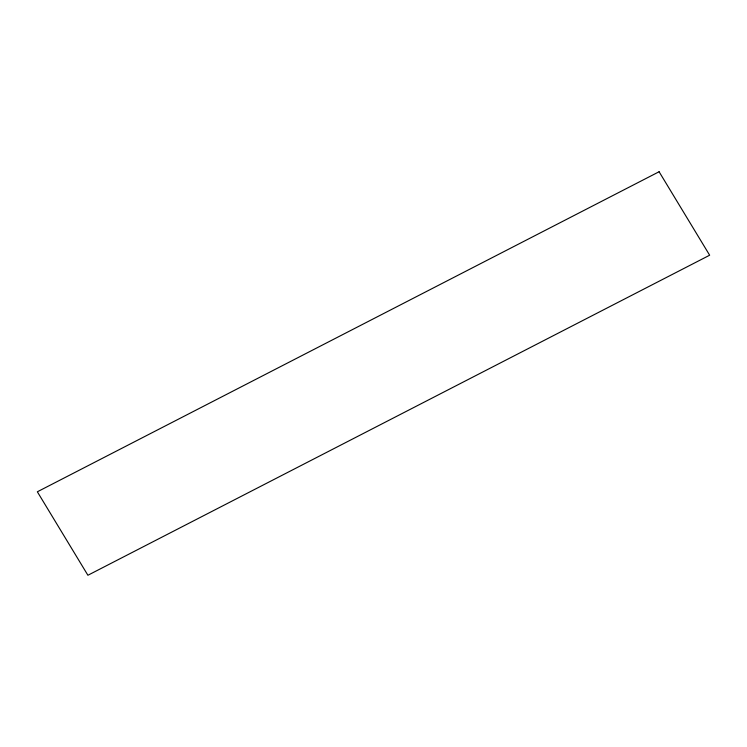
<?xml version="1.0" encoding="UTF-8"?>
<svg xmlns="http://www.w3.org/2000/svg" width="747" height="747" viewBox="0 0 747 747"><rect width="100%" height="100%" fill="white"/><g stroke="black" fill="none" stroke-linecap="round" stroke-linejoin="round"><path stroke-width="1.12" d="M659.097 171.745L37.35 491.787L87.903 575.255L709.65 255.213L659.097 171.745"/></g></svg>
